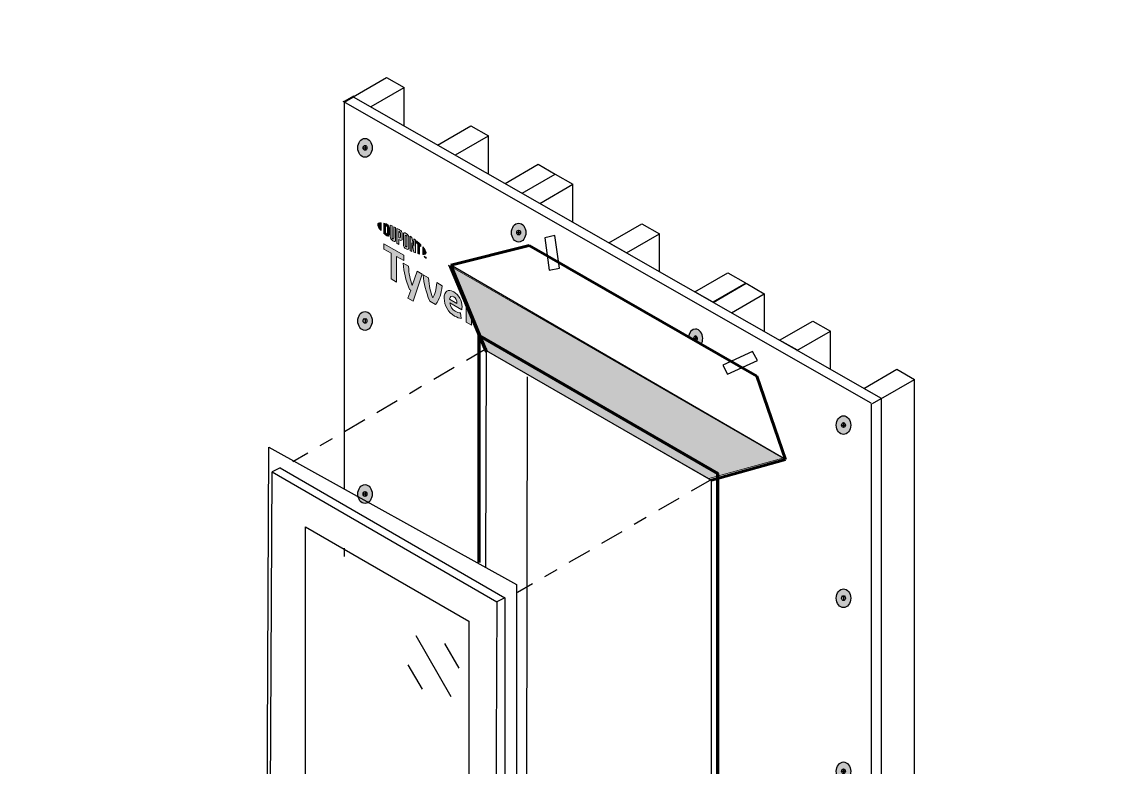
# Model space of a CAD drawing. Header units: inches. Extents: x -26 to 76, y -15 to 22.
# Drawn here: x 51.99 to 59.74, y -3.83 to 1.45 of the extents above; entities that cross this region are included whole.
import ezdxf

# ---------------------------------------------------------------- set-up
doc = ezdxf.new("R2010")
doc.units = ezdxf.units.IN
doc.header["$MEASUREMENT"] = 0
doc.linetypes.add('AI-Linetype-47', pattern=[0.541667, 0.166667, -0.041667, 0.166667, -0.041667, 0.083333, -0.041667])
doc.linetypes.add('AI-Linetype-49', pattern=[0.541667, 0.166667, -0.041667, 0.166667, -0.041667, 0.083333, -0.041667])
for name, color, linetype, lineweight in [('.ATI-DETAIL', 7, 'Continuous', 0), ('.ATI-HATCH', 7, 'Continuous', 0), ('G-ANNO-TTLB', 7, 'Continuous', 0), ('LOGOS', 7, 'Continuous', 0), ('TYVEK', 7, 'Continuous', 0)]:
    doc.layers.add(name, color=color, linetype=linetype, lineweight=lineweight)

# ---------------------------------------------------------------- blocks, each defined once
blk = doc.blocks.new('Block_226')
at = {"layer": 'TYVEK', "true_color": 0x003b71, "transparency": 33554687}
h = blk.add_hatch(color=156, dxfattribs=at)
h.dxf.hatch_style = 2
edge = h.paths.add_edge_path()
edge.add_ellipse((57.8063, -1.4065), major_axis=(0, 0.0664), ratio=0.766948, start_angle=0, end_angle=360)
at = {"layer": 'TYVEK', "color": 252, "lineweight": 25, "true_color": 0x838484}
for p, q in [((57.8063, -1.389), (57.8063, -1.4232)), ((57.7927, -1.4061), (57.8198, -1.4061))]:
    blk.add_line(p, q, dxfattribs=at)
at = {"layer": 'TYVEK', "color": 18, "lineweight": 25, "true_color": 0x000000}
blk.add_ellipse((57.8063, -1.4065), major_axis=(0, 0.0664), ratio=0.766948, dxfattribs=at)
at = {"layer": 'TYVEK', "color": 252, "lineweight": 25, "true_color": 0x838484}
blk.add_ellipse((57.8063, -1.4061), major_axis=(0, 0.0171), ratio=0.788846, dxfattribs=at)
blk = doc.blocks.new('Block_227')
at = {"layer": 'TYVEK', "true_color": 0x003b71, "transparency": 33554687}
h = blk.add_hatch(color=156, dxfattribs=at)
h.dxf.hatch_style = 2
edge = h.paths.add_edge_path()
edge.add_ellipse((57.8063, -7.5282), major_axis=(0, 0.0664), ratio=0.766948, start_angle=0, end_angle=360)
at = {"layer": 'TYVEK', "color": 252, "lineweight": 25, "true_color": 0x838484}
for p, q in [((57.8063, -7.5106), (57.8063, -7.5449)), ((57.7927, -7.5278), (57.8198, -7.5278))]:
    blk.add_line(p, q, dxfattribs=at)
at = {"layer": 'TYVEK', "color": 18, "lineweight": 25, "true_color": 0x000000}
blk.add_ellipse((57.8063, -7.5282), major_axis=(0, 0.0664), ratio=0.766948, dxfattribs=at)
at = {"layer": 'TYVEK', "color": 252, "lineweight": 25, "true_color": 0x838484}
blk.add_ellipse((57.8063, -7.5278), major_axis=(0, 0.0171), ratio=0.788846, dxfattribs=at)
blk = doc.blocks.new('Block_228')
at = {"layer": 'TYVEK', "true_color": 0x003b71, "transparency": 33554687}
h = blk.add_hatch(color=156, dxfattribs=at)
h.dxf.hatch_style = 2
edge = h.paths.add_edge_path()
edge.add_ellipse((57.8063, -3.8552), major_axis=(0, 0.0664), ratio=0.766948, start_angle=0, end_angle=360)
at = {"layer": 'TYVEK', "color": 252, "lineweight": 25, "true_color": 0x838484}
for p, q in [((57.7927, -3.8548), (57.8198, -3.8548)), ((57.8063, -3.8376), (57.8063, -3.8719))]:
    blk.add_line(p, q, dxfattribs=at)
at = {"layer": 'TYVEK', "color": 18, "lineweight": 25, "true_color": 0x000000}
blk.add_ellipse((57.8063, -3.8552), major_axis=(0, 0.0664), ratio=0.766948, dxfattribs=at)
at = {"layer": 'TYVEK', "color": 252, "lineweight": 25, "true_color": 0x838484}
blk.add_ellipse((57.8063, -3.8548), major_axis=(0, 0.0171), ratio=0.788846, dxfattribs=at)
blk = doc.blocks.new('Block_229')
at = {"layer": 'TYVEK', "true_color": 0x003b71, "transparency": 33554687}
h = blk.add_hatch(color=156, dxfattribs=at)
h.dxf.hatch_style = 2
edge = h.paths.add_edge_path()
edge.add_ellipse((57.8063, -2.6308), major_axis=(0, 0.0664), ratio=0.766948, start_angle=0, end_angle=360)
at = {"layer": 'TYVEK', "color": 252, "lineweight": 25, "true_color": 0x838484}
for p, q in [((57.7927, -2.6169), (57.8198, -2.6169)), ((57.8063, -2.6133), (57.8063, -2.6476))]:
    blk.add_line(p, q, dxfattribs=at)
at = {"layer": 'TYVEK', "color": 18, "lineweight": 25, "true_color": 0x000000}
blk.add_ellipse((57.8063, -2.6308), major_axis=(0, 0.0664), ratio=0.766948, dxfattribs=at)
at = {"layer": 'TYVEK', "color": 252, "lineweight": 25, "true_color": 0x838484}
blk.add_ellipse((57.8063, -2.6304), major_axis=(0, 0.0171), ratio=0.788846, dxfattribs=at)
blk = doc.blocks.new('Block_230')
at = {"layer": 'TYVEK', "true_color": 0x003b71, "transparency": 33554687}
h = blk.add_hatch(color=156, dxfattribs=at)
h.dxf.hatch_style = 2
edge = h.paths.add_edge_path()
edge.add_ellipse((57.8063, -5.0795), major_axis=(0, 0.0664), ratio=0.766948, start_angle=0, end_angle=360)
at = {"layer": 'TYVEK', "color": 252, "lineweight": 25, "true_color": 0x838484}
for p, q in [((57.7927, -5.0791), (57.8198, -5.0791)), ((57.8063, -5.062), (57.8063, -5.0962))]:
    blk.add_line(p, q, dxfattribs=at)
at = {"layer": 'TYVEK', "color": 18, "lineweight": 25, "true_color": 0x000000}
blk.add_ellipse((57.8063, -5.0795), major_axis=(0, 0.0664), ratio=0.766948, dxfattribs=at)
at = {"layer": 'TYVEK', "color": 252, "lineweight": 25, "true_color": 0x838484}
blk.add_ellipse((57.8063, -5.0791), major_axis=(0, 0.0171), ratio=0.788846, dxfattribs=at)
blk = doc.blocks.new('Block_231')
at = {"layer": 'TYVEK', "true_color": 0x003b71, "transparency": 33554687}
h = blk.add_hatch(color=156, dxfattribs=at)
h.dxf.hatch_style = 2
edge = h.paths.add_edge_path()
edge.add_ellipse((57.8063, -6.3038), major_axis=(0, 0.0664), ratio=0.766948, start_angle=0, end_angle=360)
at = {"layer": 'TYVEK', "color": 252, "lineweight": 25, "true_color": 0x838484}
for p, q in [((57.7927, -6.3034), (57.8198, -6.3034)), ((57.8063, -6.2863), (57.8063, -6.3206))]:
    blk.add_line(p, q, dxfattribs=at)
at = {"layer": 'TYVEK', "color": 18, "lineweight": 25, "true_color": 0x000000}
blk.add_ellipse((57.8063, -6.3038), major_axis=(0, 0.0664), ratio=0.766948, dxfattribs=at)
at = {"layer": 'TYVEK', "color": 252, "lineweight": 25, "true_color": 0x838484}
blk.add_ellipse((57.8063, -6.3034), major_axis=(0, 0.0171), ratio=0.788846, dxfattribs=at)
blk = doc.blocks.new('Block_225')
at = {"layer": 'TYVEK'}
for name in ['Block_226', 'Block_229', 'Block_228', 'Block_230', 'Block_231', 'Block_227']:
    blk.add_blockref(name, (0, 0), dxfattribs=at)
blk = doc.blocks.new('Block_233')
at = {"layer": 'TYVEK', "true_color": 0x003b71, "transparency": 33554687}
h = blk.add_hatch(color=156, dxfattribs=at)
h.dxf.hatch_style = 2
edge = h.paths.add_edge_path()
edge.add_ellipse((54.4216, 0.5547), major_axis=(0, 0.0664), ratio=0.766948, start_angle=0, end_angle=360)
at = {"layer": 'TYVEK', "color": 252, "lineweight": 25, "true_color": 0x838484}
for p, q in [((54.4081, 0.5551), (54.4351, 0.5551)), ((54.4216, 0.5722), (54.4216, 0.5379))]:
    blk.add_line(p, q, dxfattribs=at)
at = {"layer": 'TYVEK', "color": 18, "lineweight": 25, "true_color": 0x000000}
blk.add_ellipse((54.4216, 0.5547), major_axis=(0, 0.0664), ratio=0.766948, dxfattribs=at)
at = {"layer": 'TYVEK', "color": 252, "lineweight": 25, "true_color": 0x838484}
blk.add_ellipse((54.4216, 0.5551), major_axis=(0, 0.0171), ratio=0.788846, dxfattribs=at)
blk = doc.blocks.new('Block_234')
at = {"layer": 'TYVEK', "true_color": 0x003b71, "transparency": 33554687}
h = blk.add_hatch(color=156, dxfattribs=at)
h.dxf.hatch_style = 2
edge = h.paths.add_edge_path()
edge.add_ellipse((54.4216, -1.894), major_axis=(0, 0.0664), ratio=0.766948, start_angle=0, end_angle=360)
at = {"layer": 'TYVEK', "color": 252, "lineweight": 25, "true_color": 0x838484}
for p, q in [((54.4081, -1.8936), (54.4351, -1.8936)), ((54.4216, -1.8765), (54.4216, -1.9107))]:
    blk.add_line(p, q, dxfattribs=at)
at = {"layer": 'TYVEK', "color": 18, "lineweight": 25, "true_color": 0x000000}
blk.add_ellipse((54.4216, -1.894), major_axis=(0, 0.0664), ratio=0.766948, dxfattribs=at)
at = {"layer": 'TYVEK', "color": 252, "lineweight": 25, "true_color": 0x838484}
blk.add_ellipse((54.4216, -1.8936), major_axis=(0, 0.0171), ratio=0.788846, dxfattribs=at)
blk = doc.blocks.new('Block_235')
at = {"layer": 'TYVEK', "true_color": 0x003b71, "transparency": 33554687}
h = blk.add_hatch(color=156, dxfattribs=at)
h.dxf.hatch_style = 2
edge = h.paths.add_edge_path()
edge.add_ellipse((54.4216, -0.6697), major_axis=(0, 0.0664), ratio=0.766948, start_angle=0, end_angle=360)
at = {"layer": 'TYVEK', "color": 252, "lineweight": 25, "true_color": 0x838484}
for p, q in [((54.4081, -0.6557), (54.4351, -0.6557)), ((54.4216, -0.6521), (54.4216, -0.6864))]:
    blk.add_line(p, q, dxfattribs=at)
at = {"layer": 'TYVEK', "color": 18, "lineweight": 25, "true_color": 0x000000}
blk.add_ellipse((54.4216, -0.6697), major_axis=(0, 0.0664), ratio=0.766948, dxfattribs=at)
at = {"layer": 'TYVEK', "color": 252, "lineweight": 25, "true_color": 0x838484}
blk.add_ellipse((54.4216, -0.6693), major_axis=(0, 0.0171), ratio=0.788846, dxfattribs=at)
blk = doc.blocks.new('Block_232')
at = {"layer": 'TYVEK'}
for name in ['Block_233', 'Block_235', 'Block_234']:
    blk.add_blockref(name, (0, 0), dxfattribs=at)
blk = doc.blocks.new('Block_243')
at = {"layer": 'TYVEK', "true_color": 0x003b71, "transparency": 33554687}
h = blk.add_hatch(color=156, dxfattribs=at)
h.dxf.hatch_style = 2
edge = h.paths.add_edge_path()
edge.add_spline(control_points=[(56.8105, -0.7935), (56.8105, -0.8078), (56.8071, -0.8212), (56.8012, -0.832), (56.8012, -0.832), (56.7626, -0.8099), (56.7626, -0.8099), (56.7626, -0.8099), (56.7596, -0.8081), (56.7596, -0.8081), (56.7596, -0.8081), (56.7479, -0.8014), (56.7479, -0.8014), (56.7479, -0.8014), (56.7098, -0.7796), (56.7098, -0.7796), (56.7147, -0.7496), (56.7351, -0.7271), (56.7596, -0.7271), (56.7878, -0.7271), (56.8105, -0.7569), (56.8105, -0.7935)], knot_values=[0, 0, 0, 0, 1, 1, 1, 2, 2, 2, 3, 3, 3, 4, 4, 4, 5, 5, 5, 6, 6, 6, 7, 7, 7, 7], degree=3, periodic=0)
at = {"layer": 'TYVEK', "color": 252, "lineweight": 25, "true_color": 0x838484}
blk.add_line((56.7461, -0.7932), (56.7731, -0.7932), dxfattribs=at)
blk.add_lwpolyline([(56.7596, -0.776), (56.7596, -0.7931), (56.7596, -0.8081)], dxfattribs=at)
at = {"layer": 'TYVEK', "color": 18, "lineweight": 25, "true_color": 0x000000}
blk.add_open_spline([(56.8105, -0.7935), (56.8105, -0.8078), (56.8071, -0.8212), (56.8012, -0.832), (56.8012, -0.832), (56.7626, -0.8099), (56.7626, -0.8099), (56.7626, -0.8099), (56.7596, -0.8081), (56.7596, -0.8081), (56.7596, -0.8081), (56.7479, -0.8014), (56.7479, -0.8014), (56.7479, -0.8014), (56.7098, -0.7796), (56.7098, -0.7796), (56.7147, -0.7496), (56.7351, -0.7271), (56.7596, -0.7271), (56.7878, -0.7271), (56.8105, -0.7569), (56.8105, -0.7935)], degree=3, knots=[0, 0, 0, 0, 1, 1, 1, 2, 2, 2, 3, 3, 3, 4, 4, 4, 5, 5, 5, 6, 6, 6, 7, 7, 7, 7], dxfattribs=at)
at = {"layer": 'TYVEK', "color": 252, "lineweight": 25, "true_color": 0x838484}
blk.add_open_spline([(56.7732, -0.7931), (56.7732, -0.8013), (56.7686, -0.8081), (56.7626, -0.8099), (56.7626, -0.8099), (56.7596, -0.8081), (56.7596, -0.8081), (56.7596, -0.8081), (56.7479, -0.8014), (56.7479, -0.8014), (56.7467, -0.7989), (56.7461, -0.7962), (56.7461, -0.7931), (56.7461, -0.7837), (56.7522, -0.776), (56.7596, -0.776), (56.7671, -0.776), (56.7732, -0.7837), (56.7732, -0.7931)], degree=3, knots=[0, 0, 0, 0, 1, 1, 1, 2, 2, 2, 3, 3, 3, 4, 4, 4, 5, 5, 5, 6, 6, 6, 6], dxfattribs=at)
blk = doc.blocks.new('Block_244')
at = {"layer": 'TYVEK', "true_color": 0x003b71, "transparency": 33554687}
h = blk.add_hatch(color=156, dxfattribs=at)
h.dxf.hatch_style = 2
edge = h.paths.add_edge_path()
edge.add_ellipse((55.5084, -0.045), major_axis=(0, 0.0664), ratio=0.766948, start_angle=0, end_angle=360)
at = {"layer": 'TYVEK', "color": 252, "lineweight": 25, "true_color": 0x838484}
for p, q in [((55.4949, -0.0446), (55.5219, -0.0446)), ((55.5084, -0.0274), (55.5084, -0.0617))]:
    blk.add_line(p, q, dxfattribs=at)
at = {"layer": 'TYVEK', "color": 18, "lineweight": 25, "true_color": 0x000000}
blk.add_ellipse((55.5084, -0.045), major_axis=(0, 0.0664), ratio=0.766948, dxfattribs=at)
at = {"layer": 'TYVEK', "color": 252, "lineweight": 25, "true_color": 0x838484}
blk.add_ellipse((55.5084, -0.0446), major_axis=(0, 0.0171), ratio=0.788846, dxfattribs=at)
blk = doc.blocks.new('Block_245')
at = {"layer": 'TYVEK', "color": 18, "lineweight": 25, "true_color": 0x000000}
blk.add_lwpolyline([(54.4445, 0.5669)], dxfattribs=at)
blk = doc.blocks.new('Block_242')
at = {"layer": 'TYVEK', "color": 18, "lineweight": 25, "true_color": 0x000000}
blk.add_lwpolyline([(57.751, -2.7437)], dxfattribs=at)
at = {"layer": 'TYVEK'}
for name in ['Block_245', 'Block_244', 'Block_243']:
    blk.add_blockref(name, (0, 0), dxfattribs=at)
blk = doc.blocks.new('Block_600')
at = {"layer": 'LOGOS', "true_color": 0x838484, "transparency": 33554687}
h = blk.add_hatch(color=252, dxfattribs=at)
h.dxf.hatch_style = 2
edge = h.paths.add_edge_path()
edge.add_spline(control_points=[(54.5117, 0.0109), (54.5117, 0.0009), (54.5201, -0.0134), (54.535, -0.03), (54.535, -0.03), (54.535, 0.0247), (54.535, 0.0247), (54.5201, 0.0253), (54.5117, 0.0209), (54.5117, 0.0109)], knot_values=[0, 0, 0, 0, 1, 1, 1, 2, 2, 2, 3, 3, 3, 3], degree=3, periodic=0)
h = blk.add_hatch(color=252, dxfattribs=at)
h.dxf.hatch_style = 2
edge = h.paths.add_edge_path()
edge.add_spline(control_points=[(54.5795, -0.0506), (54.5795, -0.0548), (54.5772, -0.0549), (54.5746, -0.0534), (54.5727, -0.0523), (54.5695, -0.0495), (54.5668, -0.0473), (54.5668, -0.0473), (54.5668, 0.0051), (54.5668, 0.0051), (54.5695, 0.0044), (54.5727, 0.0034), (54.5746, 0.0023), (54.5772, 0.0008), (54.5795, -0.002), (54.5795, -0.0062), (54.5795, -0.0062), (54.5795, -0.0506), (54.5795, -0.0506)], knot_values=[0, 0, 0, 0, 1, 1, 1, 2, 2, 2, 3, 3, 3, 4, 4, 4, 5, 5, 5, 6, 6, 6, 6], degree=3, periodic=0)
edge = h.paths.add_edge_path()
edge.add_spline(control_points=[(54.5764, 0.0149), (54.5722, 0.0173), (54.5663, 0.0194), (54.5554, 0.0217), (54.5554, 0.0217), (54.5554, -0.0508), (54.5554, -0.0508), (54.565, -0.0595), (54.5722, -0.0658), (54.5764, -0.0681), (54.5859, -0.0736), (54.5913, -0.0701), (54.5913, -0.0592), (54.5913, -0.0592), (54.5913, -0.0111), (54.5913, -0.0111), (54.5913, -0.0004), (54.5859, 0.0094), (54.5764, 0.0149)], knot_values=[0, 0, 0, 0, 1, 1, 1, 2, 2, 2, 3, 3, 3, 4, 4, 4, 5, 5, 5, 6, 6, 6, 6], degree=3, periodic=0)
h = blk.add_hatch(color=252, dxfattribs=at)
h.dxf.hatch_style = 2
edge = h.paths.add_edge_path()
edge.add_spline(control_points=[(54.6245, -0.0851), (54.6245, -0.0893), (54.6233, -0.0912), (54.6187, -0.088), (54.6142, -0.0848), (54.613, -0.0819), (54.613, -0.0769), (54.613, -0.0769), (54.613, 0.0021), (54.613, 0.0021), (54.61, 0.0034), (54.6034, 0.0062), (54.6005, 0.0074), (54.6005, 0.0074), (54.6005, -0.0725), (54.6005, -0.0725), (54.6005, -0.0853), (54.6059, -0.0933), (54.6187, -0.1024), (54.6304, -0.1107), (54.6375, -0.108), (54.6375, -0.0939), (54.6375, -0.0939), (54.6375, -0.0095), (54.6375, -0.0095), (54.6351, -0.0082), (54.6271, -0.0044), (54.6245, -0.0032), (54.6245, -0.0032), (54.6245, -0.0851), (54.6245, -0.0851)], knot_values=[0, 0, 0, 0, 1, 1, 1, 2, 2, 2, 3, 3, 3, 4, 4, 4, 5, 5, 5, 6, 6, 6, 7, 7, 7, 8, 8, 8, 9, 9, 9, 10, 10, 10, 10], degree=3, periodic=0)
h = blk.add_hatch(color=252, dxfattribs=at)
h.dxf.hatch_style = 2
edge = h.paths.add_edge_path()
edge.add_spline(control_points=[(54.672, -0.0779), (54.672, -0.0824), (54.6706, -0.084), (54.6653, -0.0809), (54.6653, -0.0809), (54.6607, -0.0783), (54.6607, -0.0783), (54.6607, -0.0783), (54.6607, -0.0363), (54.6607, -0.0363), (54.6628, -0.0373), (54.6639, -0.038), (54.665, -0.0387), (54.6709, -0.042), (54.672, -0.0451), (54.672, -0.0498), (54.672, -0.0498), (54.672, -0.0779), (54.672, -0.0779)], knot_values=[0, 0, 0, 0, 1, 1, 1, 2, 2, 2, 3, 3, 3, 4, 4, 4, 5, 5, 5, 6, 6, 6, 6], degree=3, periodic=0)
edge = h.paths.add_edge_path()
edge.add_spline(control_points=[(54.6659, -0.0242), (54.6636, -0.023), (54.6553, -0.0186), (54.6477, -0.0147), (54.6477, -0.0147), (54.6477, -0.1209), (54.6477, -0.1209), (54.6503, -0.1226), (54.6571, -0.1269), (54.6607, -0.1291), (54.6607, -0.1291), (54.6607, -0.093), (54.6607, -0.093), (54.6607, -0.093), (54.6659, -0.0959), (54.6659, -0.0959), (54.6795, -0.1038), (54.6852, -0.1001), (54.6852, -0.0866), (54.6852, -0.0866), (54.6852, -0.0552), (54.6852, -0.0552), (54.6852, -0.042), (54.6788, -0.0317), (54.6659, -0.0242)], knot_values=[0, 0, 0, 0, 1, 1, 1, 2, 2, 2, 3, 3, 3, 4, 4, 4, 5, 5, 5, 6, 6, 6, 7, 7, 7, 8, 8, 8, 8], degree=3, periodic=0)
h = blk.add_hatch(color=252, dxfattribs=at)
h.dxf.hatch_style = 2
edge = h.paths.add_edge_path()
edge.add_spline(control_points=[(54.7185, -0.1419), (54.7185, -0.1461), (54.7174, -0.1474), (54.7127, -0.1449), (54.7079, -0.1424), (54.7067, -0.1394), (54.7067, -0.1349), (54.7067, -0.1349), (54.7067, -0.0687), (54.7067, -0.0687), (54.7067, -0.0644), (54.7079, -0.0627), (54.7127, -0.0656), (54.7174, -0.0684), (54.7185, -0.0713), (54.7185, -0.0755), (54.7185, -0.0755), (54.7185, -0.1419), (54.7185, -0.1419)], knot_values=[0, 0, 0, 0, 1, 1, 1, 2, 2, 2, 3, 3, 3, 4, 4, 4, 5, 5, 5, 6, 6, 6, 6], degree=3, periodic=0)
edge = h.paths.add_edge_path()
edge.add_spline(control_points=[(54.7127, -0.0508), (54.7006, -0.0431), (54.6935, -0.0451), (54.6935, -0.0591), (54.6935, -0.0591), (54.6935, -0.1286), (54.6935, -0.1286), (54.6935, -0.1434), (54.7, -0.1531), (54.7127, -0.1599), (54.7252, -0.1665), (54.7317, -0.1648), (54.7317, -0.1491), (54.7317, -0.1491), (54.7317, -0.0827), (54.7317, -0.0827), (54.7317, -0.0677), (54.7259, -0.059), (54.7127, -0.0508)], knot_values=[0, 0, 0, 0, 1, 1, 1, 2, 2, 2, 3, 3, 3, 4, 4, 4, 5, 5, 5, 6, 6, 6, 6], degree=3, periodic=0)
h = blk.add_hatch(color=252, dxfattribs=at)
h.dxf.hatch_style = 2
edge = h.paths.add_edge_path()
edge.add_spline(control_points=[(54.7679, -0.1418), (54.7679, -0.1418), (54.7534, -0.0794), (54.7534, -0.0794), (54.7495, -0.0765), (54.7447, -0.0732), (54.7411, -0.0707), (54.7411, -0.0707), (54.7411, -0.1727), (54.7411, -0.1727), (54.7436, -0.1739), (54.7502, -0.1768), (54.7536, -0.1783), (54.7536, -0.1783), (54.7526, -0.1176), (54.7526, -0.1176), (54.7526, -0.1176), (54.7679, -0.1842), (54.7679, -0.1842), (54.7711, -0.1855), (54.7759, -0.1873), (54.779, -0.1884), (54.779, -0.1884), (54.779, -0.0987), (54.779, -0.0987), (54.7757, -0.0961), (54.7698, -0.0916), (54.767, -0.0894), (54.767, -0.0894), (54.7679, -0.1418), (54.7679, -0.1418)], knot_values=[0, 0, 0, 0, 1, 1, 1, 2, 2, 2, 3, 3, 3, 4, 4, 4, 5, 5, 5, 6, 6, 6, 7, 7, 7, 8, 8, 8, 9, 9, 9, 10, 10, 10, 10], degree=3, periodic=0)
h = blk.add_hatch(color=252, dxfattribs=at)
h.dxf.hatch_style = 2
edge = h.paths.add_edge_path()
edge.add_spline(control_points=[(54.7854, -0.1181), (54.7886, -0.1207), (54.7918, -0.1232), (54.7949, -0.1258), (54.7949, -0.1258), (54.7949, -0.1936), (54.7949, -0.1936), (54.7978, -0.1945), (54.8031, -0.196), (54.8066, -0.1968), (54.8066, -0.1968), (54.8066, -0.1357), (54.8066, -0.1357), (54.81, -0.1387), (54.8132, -0.1415), (54.8161, -0.1442), (54.8161, -0.1442), (54.8161, -0.1311), (54.8161, -0.1311), (54.8069, -0.1221), (54.797, -0.1134), (54.7854, -0.104), (54.7854, -0.104), (54.7854, -0.1181), (54.7854, -0.1181)], knot_values=[0, 0, 0, 0, 1, 1, 1, 2, 2, 2, 3, 3, 3, 4, 4, 4, 5, 5, 5, 6, 6, 6, 7, 7, 7, 8, 8, 8, 8], degree=3, periodic=0)
h = blk.add_hatch(color=252, dxfattribs=at)
h.dxf.hatch_style = 2
edge = h.paths.add_edge_path()
edge.add_spline(control_points=[(54.8534, -0.1864), (54.8534, -0.1964), (54.8449, -0.2009), (54.8301, -0.2004), (54.8301, -0.2004), (54.8301, -0.1456), (54.8301, -0.1456), (54.8449, -0.1622), (54.8534, -0.1764), (54.8534, -0.1864)], knot_values=[0, 0, 0, 0, 1, 1, 1, 2, 2, 2, 3, 3, 3, 3], degree=3, periodic=0)
h = blk.add_hatch(color=252, dxfattribs=at)
h.dxf.hatch_style = 2
edge = h.paths.add_edge_path()
edge.add_spline(control_points=[(54.8395, -0.2113), (54.8395, -0.2113), (54.8395, -0.2127), (54.8395, -0.2127), (54.8395, -0.2127), (54.8415, -0.2138), (54.8415, -0.2138), (54.8415, -0.2138), (54.8415, -0.2204), (54.8415, -0.2204), (54.8415, -0.2204), (54.8429, -0.2212), (54.8429, -0.2212), (54.8429, -0.2212), (54.8429, -0.2147), (54.8429, -0.2147), (54.8429, -0.2147), (54.845, -0.2159), (54.845, -0.2159), (54.845, -0.2159), (54.845, -0.2145), (54.845, -0.2145), (54.845, -0.2145), (54.8395, -0.2113), (54.8395, -0.2113)], knot_values=[0, 0, 0, 0, 1, 1, 1, 2, 2, 2, 3, 3, 3, 4, 4, 4, 5, 5, 5, 6, 6, 6, 7, 7, 7, 8, 8, 8, 8], degree=3, periodic=0)
edge = h.paths.add_edge_path()
edge.add_spline(control_points=[(54.8521, -0.2186), (54.8521, -0.2186), (54.85, -0.2211), (54.85, -0.2211), (54.85, -0.2211), (54.8479, -0.2162), (54.8479, -0.2162), (54.8479, -0.2162), (54.8465, -0.2154), (54.8465, -0.2154), (54.8465, -0.2154), (54.8465, -0.2233), (54.8465, -0.2233), (54.8465, -0.2233), (54.8478, -0.224), (54.8478, -0.224), (54.8478, -0.224), (54.8478, -0.2184), (54.8478, -0.2184), (54.8478, -0.2184), (54.8499, -0.2234), (54.8499, -0.2234), (54.8499, -0.2234), (54.85, -0.2234), (54.85, -0.2234), (54.85, -0.2234), (54.8521, -0.2209), (54.8521, -0.2209), (54.8521, -0.2209), (54.8521, -0.2265), (54.8521, -0.2265), (54.8521, -0.2265), (54.8534, -0.2273), (54.8534, -0.2273), (54.8534, -0.2273), (54.8534, -0.2194), (54.8534, -0.2194), (54.8534, -0.2194), (54.8521, -0.2186), (54.8521, -0.2186)], knot_values=[0, 0, 0, 0, 1, 1, 1, 2, 2, 2, 3, 3, 3, 4, 4, 4, 5, 5, 5, 6, 6, 6, 7, 7, 7, 8, 8, 8, 9, 9, 9, 10, 10, 10, 11, 11, 11, 12, 12, 12, 13, 13, 13, 13], degree=3, periodic=0)
at = {"layer": 'LOGOS'}
for points, knots in [([(54.5117, 0.0109), (54.5117, 0.0009), (54.5201, -0.0134), (54.535, -0.03), (54.535, -0.03), (54.535, 0.0247), (54.535, 0.0247), (54.5201, 0.0253), (54.5117, 0.0209), (54.5117, 0.0109)], [0, 0, 0, 0, 1, 1, 1, 2, 2, 2, 3, 3, 3, 3]), ([(54.5764, 0.0149), (54.5722, 0.0173), (54.5663, 0.0194), (54.5554, 0.0217), (54.5554, 0.0217), (54.5554, -0.0508), (54.5554, -0.0508), (54.565, -0.0595), (54.5722, -0.0658), (54.5764, -0.0681), (54.5859, -0.0736), (54.5913, -0.0701), (54.5913, -0.0592), (54.5913, -0.0592), (54.5913, -0.0111), (54.5913, -0.0111), (54.5913, -0.0004), (54.5859, 0.0094), (54.5764, 0.0149)], [0, 0, 0, 0, 1, 1, 1, 2, 2, 2, 3, 3, 3, 4, 4, 4, 5, 5, 5, 6, 6, 6, 6]), ([(54.5795, -0.0506), (54.5795, -0.0548), (54.5772, -0.0549), (54.5746, -0.0534), (54.5727, -0.0523), (54.5695, -0.0495), (54.5668, -0.0473), (54.5668, -0.0473), (54.5668, 0.0051), (54.5668, 0.0051), (54.5695, 0.0044), (54.5727, 0.0034), (54.5746, 0.0023), (54.5772, 0.0008), (54.5795, -0.002), (54.5795, -0.0062), (54.5795, -0.0062), (54.5795, -0.0506), (54.5795, -0.0506)], [0, 0, 0, 0, 1, 1, 1, 2, 2, 2, 3, 3, 3, 4, 4, 4, 5, 5, 5, 6, 6, 6, 6]), ([(54.6245, -0.0851), (54.6245, -0.0893), (54.6233, -0.0912), (54.6187, -0.088), (54.6142, -0.0848), (54.613, -0.0819), (54.613, -0.0769), (54.613, -0.0769), (54.613, 0.0021), (54.613, 0.0021), (54.61, 0.0034), (54.6034, 0.0062), (54.6005, 0.0074), (54.6005, 0.0074), (54.6005, -0.0725), (54.6005, -0.0725), (54.6005, -0.0853), (54.6059, -0.0933), (54.6187, -0.1024), (54.6304, -0.1107), (54.6375, -0.108), (54.6375, -0.0939), (54.6375, -0.0939), (54.6375, -0.0095), (54.6375, -0.0095), (54.6351, -0.0082), (54.6271, -0.0044), (54.6245, -0.0032), (54.6245, -0.0032), (54.6245, -0.0851), (54.6245, -0.0851)], [0, 0, 0, 0, 1, 1, 1, 2, 2, 2, 3, 3, 3, 4, 4, 4, 5, 5, 5, 6, 6, 6, 7, 7, 7, 8, 8, 8, 9, 9, 9, 10, 10, 10, 10]), ([(54.6659, -0.0242), (54.6636, -0.023), (54.6553, -0.0186), (54.6477, -0.0147), (54.6477, -0.0147), (54.6477, -0.1209), (54.6477, -0.1209), (54.6503, -0.1226), (54.6571, -0.1269), (54.6607, -0.1291), (54.6607, -0.1291), (54.6607, -0.093), (54.6607, -0.093), (54.6607, -0.093), (54.6659, -0.0959), (54.6659, -0.0959), (54.6795, -0.1038), (54.6852, -0.1001), (54.6852, -0.0866), (54.6852, -0.0866), (54.6852, -0.0552), (54.6852, -0.0552), (54.6852, -0.042), (54.6788, -0.0317), (54.6659, -0.0242)], [0, 0, 0, 0, 1, 1, 1, 2, 2, 2, 3, 3, 3, 4, 4, 4, 5, 5, 5, 6, 6, 6, 7, 7, 7, 8, 8, 8, 8]), ([(54.672, -0.0779), (54.672, -0.0824), (54.6706, -0.084), (54.6653, -0.0809), (54.6653, -0.0809), (54.6607, -0.0783), (54.6607, -0.0783), (54.6607, -0.0783), (54.6607, -0.0363), (54.6607, -0.0363), (54.6628, -0.0373), (54.6639, -0.038), (54.665, -0.0387), (54.6709, -0.042), (54.672, -0.0451), (54.672, -0.0498), (54.672, -0.0498), (54.672, -0.0779), (54.672, -0.0779)], [0, 0, 0, 0, 1, 1, 1, 2, 2, 2, 3, 3, 3, 4, 4, 4, 5, 5, 5, 6, 6, 6, 6]), ([(54.7127, -0.0508), (54.7006, -0.0431), (54.6935, -0.0451), (54.6935, -0.0591), (54.6935, -0.0591), (54.6935, -0.1286), (54.6935, -0.1286), (54.6935, -0.1434), (54.7, -0.1531), (54.7127, -0.1599), (54.7252, -0.1665), (54.7317, -0.1648), (54.7317, -0.1491), (54.7317, -0.1491), (54.7317, -0.0827), (54.7317, -0.0827), (54.7317, -0.0677), (54.7259, -0.059), (54.7127, -0.0508)], [0, 0, 0, 0, 1, 1, 1, 2, 2, 2, 3, 3, 3, 4, 4, 4, 5, 5, 5, 6, 6, 6, 6]), ([(54.7185, -0.1419), (54.7185, -0.1461), (54.7174, -0.1474), (54.7127, -0.1449), (54.7079, -0.1424), (54.7067, -0.1394), (54.7067, -0.1349), (54.7067, -0.1349), (54.7067, -0.0687), (54.7067, -0.0687), (54.7067, -0.0644), (54.7079, -0.0627), (54.7127, -0.0656), (54.7174, -0.0684), (54.7185, -0.0713), (54.7185, -0.0755), (54.7185, -0.0755), (54.7185, -0.1419), (54.7185, -0.1419)], [0, 0, 0, 0, 1, 1, 1, 2, 2, 2, 3, 3, 3, 4, 4, 4, 5, 5, 5, 6, 6, 6, 6]), ([(54.7679, -0.1418), (54.7679, -0.1418), (54.7534, -0.0794), (54.7534, -0.0794), (54.7495, -0.0765), (54.7447, -0.0732), (54.7411, -0.0707), (54.7411, -0.0707), (54.7411, -0.1727), (54.7411, -0.1727), (54.7436, -0.1739), (54.7502, -0.1768), (54.7536, -0.1783), (54.7536, -0.1783), (54.7526, -0.1176), (54.7526, -0.1176), (54.7526, -0.1176), (54.7679, -0.1842), (54.7679, -0.1842), (54.7711, -0.1855), (54.7759, -0.1873), (54.779, -0.1884), (54.779, -0.1884), (54.779, -0.0987), (54.779, -0.0987), (54.7757, -0.0961), (54.7698, -0.0916), (54.767, -0.0894), (54.767, -0.0894), (54.7679, -0.1418), (54.7679, -0.1418)], [0, 0, 0, 0, 1, 1, 1, 2, 2, 2, 3, 3, 3, 4, 4, 4, 5, 5, 5, 6, 6, 6, 7, 7, 7, 8, 8, 8, 9, 9, 9, 10, 10, 10, 10]), ([(54.7854, -0.1181), (54.7886, -0.1207), (54.7918, -0.1232), (54.7949, -0.1258), (54.7949, -0.1258), (54.7949, -0.1936), (54.7949, -0.1936), (54.7978, -0.1945), (54.8031, -0.196), (54.8066, -0.1968), (54.8066, -0.1968), (54.8066, -0.1357), (54.8066, -0.1357), (54.81, -0.1387), (54.8132, -0.1415), (54.8161, -0.1442), (54.8161, -0.1442), (54.8161, -0.1311), (54.8161, -0.1311), (54.8069, -0.1221), (54.797, -0.1134), (54.7854, -0.104), (54.7854, -0.104), (54.7854, -0.1181), (54.7854, -0.1181)], [0, 0, 0, 0, 1, 1, 1, 2, 2, 2, 3, 3, 3, 4, 4, 4, 5, 5, 5, 6, 6, 6, 7, 7, 7, 8, 8, 8, 8]), ([(54.8534, -0.1864), (54.8534, -0.1964), (54.8449, -0.2009), (54.8301, -0.2004), (54.8301, -0.2004), (54.8301, -0.1456), (54.8301, -0.1456), (54.8449, -0.1622), (54.8534, -0.1764), (54.8534, -0.1864)], [0, 0, 0, 0, 1, 1, 1, 2, 2, 2, 3, 3, 3, 3]), ([(54.8395, -0.2113), (54.8395, -0.2113), (54.8395, -0.2127), (54.8395, -0.2127), (54.8395, -0.2127), (54.8415, -0.2138), (54.8415, -0.2138), (54.8415, -0.2138), (54.8415, -0.2204), (54.8415, -0.2204), (54.8415, -0.2204), (54.8429, -0.2212), (54.8429, -0.2212), (54.8429, -0.2212), (54.8429, -0.2147), (54.8429, -0.2147), (54.8429, -0.2147), (54.845, -0.2159), (54.845, -0.2159), (54.845, -0.2159), (54.845, -0.2145), (54.845, -0.2145), (54.845, -0.2145), (54.8395, -0.2113), (54.8395, -0.2113)], [0, 0, 0, 0, 1, 1, 1, 2, 2, 2, 3, 3, 3, 4, 4, 4, 5, 5, 5, 6, 6, 6, 7, 7, 7, 8, 8, 8, 8]), ([(54.8521, -0.2186), (54.8521, -0.2186), (54.85, -0.2211), (54.85, -0.2211), (54.85, -0.2211), (54.8479, -0.2162), (54.8479, -0.2162), (54.8479, -0.2162), (54.8465, -0.2154), (54.8465, -0.2154), (54.8465, -0.2154), (54.8465, -0.2233), (54.8465, -0.2233), (54.8465, -0.2233), (54.8478, -0.224), (54.8478, -0.224), (54.8478, -0.224), (54.8478, -0.2184), (54.8478, -0.2184), (54.8478, -0.2184), (54.8499, -0.2234), (54.8499, -0.2234), (54.8499, -0.2234), (54.85, -0.2234), (54.85, -0.2234), (54.85, -0.2234), (54.8521, -0.2209), (54.8521, -0.2209), (54.8521, -0.2209), (54.8521, -0.2265), (54.8521, -0.2265), (54.8521, -0.2265), (54.8534, -0.2273), (54.8534, -0.2273), (54.8534, -0.2273), (54.8534, -0.2194), (54.8534, -0.2194), (54.8534, -0.2194), (54.8521, -0.2186), (54.8521, -0.2186)], [0, 0, 0, 0, 1, 1, 1, 2, 2, 2, 3, 3, 3, 4, 4, 4, 5, 5, 5, 6, 6, 6, 7, 7, 7, 8, 8, 8, 9, 9, 9, 10, 10, 10, 11, 11, 11, 12, 12, 12, 13, 13, 13, 13])]:
    blk.add_open_spline(points, degree=3, knots=knots, dxfattribs=at)
blk = doc.blocks.new('Block_604')
at = {"layer": 'LOGOS', "true_color": 0x838484, "transparency": 33554687}
h = blk.add_hatch(color=252, dxfattribs=at)
h.dxf.hatch_style = 2
h.paths.add_polyline_path([(54.6958, -0.2048), (54.5555, -0.1238), (54.5555, -0.1619), (54.6061, -0.1912), (54.6061, -0.3717), (54.6451, -0.3942), (54.6451, -0.2137), (54.6958, -0.2429)])
h = blk.add_hatch(color=252, dxfattribs=at)
h.dxf.hatch_style = 2
edge = h.paths.add_edge_path()
edge.add_spline(control_points=[(54.929, -0.3985), (54.9265, -0.4505), (54.9162, -0.4807), (54.9001, -0.5067), (54.8846, -0.4625), (54.8745, -0.4204), (54.8715, -0.3653), (54.8715, -0.3653), (54.8336, -0.3434), (54.8336, -0.3434), (54.8377, -0.4086), (54.85, -0.4559), (54.8794, -0.5294), (54.8794, -0.5294), (54.9211, -0.5535), (54.9211, -0.5535), (54.9494, -0.5133), (54.9611, -0.4798), (54.9666, -0.4202), (54.9666, -0.4202), (54.929, -0.3985), (54.929, -0.3985)], knot_values=[0, 0, 0, 0, 1, 1, 1, 2, 2, 2, 3, 3, 3, 4, 4, 4, 5, 5, 5, 6, 6, 6, 7, 7, 7, 7], degree=3, periodic=0)
h = blk.add_hatch(color=252, dxfattribs=at)
h.dxf.hatch_style = 2
edge = h.paths.add_edge_path()
edge.add_spline(control_points=[(55.072, -0.5456), (55.072, -0.5456), (55.0202, -0.5158), (55.0202, -0.5158), (55.0227, -0.4961), (55.0331, -0.4891), (55.0488, -0.4983), (55.0638, -0.5069), (55.072, -0.5245), (55.072, -0.5419), (55.072, -0.5419), (55.072, -0.5456), (55.072, -0.5456)], knot_values=[0, 0, 0, 0, 1, 1, 1, 2, 2, 2, 3, 3, 3, 4, 4, 4, 4], degree=3, periodic=0)
edge = h.paths.add_edge_path()
edge.add_spline(control_points=[(55.1079, -0.569), (55.1079, -0.5272), (55.0845, -0.4845), (55.0488, -0.464), (55.0088, -0.4408), (54.9813, -0.4587), (54.9813, -0.5083), (54.9813, -0.5601), (55.0113, -0.6092), (55.055, -0.6347), (55.0731, -0.6449), (55.0907, -0.6509), (55.1028, -0.6515), (55.1028, -0.6515), (55.0968, -0.6134), (55.0968, -0.6134), (55.085, -0.6123), (55.0722, -0.6083), (55.0589, -0.6006), (55.0371, -0.588), (55.0243, -0.5694), (55.0207, -0.5423), (55.0207, -0.5423), (55.1068, -0.592), (55.1068, -0.592), (55.1074, -0.5862), (55.1079, -0.5783), (55.1079, -0.569)], knot_values=[0, 0, 0, 0, 1, 1, 1, 2, 2, 2, 3, 3, 3, 4, 4, 4, 5, 5, 5, 6, 6, 6, 7, 7, 7, 8, 8, 8, 9, 9, 9, 9], degree=3, periodic=0)
h = blk.add_hatch(color=252, dxfattribs=at)
h.dxf.hatch_style = 2
edge = h.paths.add_edge_path()
edge.add_spline(control_points=[(55.1365, -0.5336), (55.1365, -0.5336), (55.1365, -0.6779), (55.1365, -0.6779), (55.1365, -0.6779), (55.1742, -0.6997), (55.1742, -0.6997), (55.1742, -0.6997), (55.1742, -0.6527), (55.1742, -0.6527), (55.1779, -0.6523), (55.1815, -0.6516), (55.185, -0.6509), (55.185, -0.6509), (55.1365, -0.5336), (55.1365, -0.5336)], knot_values=[0, 0, 0, 0, 1, 1, 1, 2, 2, 2, 3, 3, 3, 4, 4, 4, 5, 5, 5, 5], degree=3, periodic=0)
at = {"layer": 'LOGOS'}
blk.add_lwpolyline([(54.6958, -0.2048), (54.5555, -0.1238), (54.5555, -0.1619), (54.6061, -0.1912), (54.6061, -0.3717), (54.6451, -0.3942), (54.6451, -0.2137), (54.6958, -0.2429)], close=True, dxfattribs=at)
for points, knots in [([(54.929, -0.3985), (54.9265, -0.4505), (54.9162, -0.4807), (54.9001, -0.5067), (54.8846, -0.4625), (54.8745, -0.4204), (54.8715, -0.3653), (54.8715, -0.3653), (54.8336, -0.3434), (54.8336, -0.3434), (54.8377, -0.4086), (54.85, -0.4559), (54.8794, -0.5294), (54.8794, -0.5294), (54.9211, -0.5535), (54.9211, -0.5535), (54.9494, -0.5133), (54.9611, -0.4798), (54.9666, -0.4202), (54.9666, -0.4202), (54.929, -0.3985), (54.929, -0.3985)], [0, 0, 0, 0, 1, 1, 1, 2, 2, 2, 3, 3, 3, 4, 4, 4, 5, 5, 5, 6, 6, 6, 7, 7, 7, 7]), ([(55.1079, -0.569), (55.1079, -0.5272), (55.0845, -0.4845), (55.0488, -0.464), (55.0088, -0.4408), (54.9813, -0.4587), (54.9813, -0.5083), (54.9813, -0.5601), (55.0113, -0.6092), (55.055, -0.6347), (55.0731, -0.6449), (55.0907, -0.6509), (55.1028, -0.6515), (55.1028, -0.6515), (55.0968, -0.6134), (55.0968, -0.6134), (55.085, -0.6123), (55.0722, -0.6083), (55.0589, -0.6006), (55.0371, -0.588), (55.0243, -0.5694), (55.0207, -0.5423), (55.0207, -0.5423), (55.1068, -0.592), (55.1068, -0.592), (55.1074, -0.5862), (55.1079, -0.5783), (55.1079, -0.569)], [0, 0, 0, 0, 1, 1, 1, 2, 2, 2, 3, 3, 3, 4, 4, 4, 5, 5, 5, 6, 6, 6, 7, 7, 7, 8, 8, 8, 9, 9, 9, 9]), ([(55.072, -0.5456), (55.072, -0.5456), (55.0202, -0.5158), (55.0202, -0.5158), (55.0227, -0.4961), (55.0331, -0.4891), (55.0488, -0.4983), (55.0638, -0.5069), (55.072, -0.5245), (55.072, -0.5419), (55.072, -0.5419), (55.072, -0.5456), (55.072, -0.5456)], [0, 0, 0, 0, 1, 1, 1, 2, 2, 2, 3, 3, 3, 4, 4, 4, 4]), ([(55.1365, -0.5336), (55.1365, -0.5336), (55.1365, -0.6779), (55.1365, -0.6779), (55.1365, -0.6779), (55.1742, -0.6997), (55.1742, -0.6997), (55.1742, -0.6997), (55.1742, -0.6527), (55.1742, -0.6527), (55.1779, -0.6523), (55.1815, -0.6516), (55.185, -0.6509), (55.185, -0.6509), (55.1365, -0.5336), (55.1365, -0.5336)], [0, 0, 0, 0, 1, 1, 1, 2, 2, 2, 3, 3, 3, 4, 4, 4, 5, 5, 5, 5])]:
    blk.add_open_spline(points, degree=3, knots=knots, dxfattribs=at)
blk = doc.blocks.new('Block_603')
at = {"layer": 'LOGOS', "true_color": 0x838484, "transparency": 33554687}
h = blk.add_hatch(color=252, dxfattribs=at)
h.dxf.hatch_style = 2
edge = h.paths.add_edge_path()
edge.add_spline(control_points=[(54.7893, -0.3179), (54.7893, -0.3179), (54.7556, -0.4185), (54.7556, -0.4185), (54.7413, -0.3764), (54.7319, -0.3357), (54.7291, -0.2831), (54.7291, -0.2831), (54.6912, -0.2612), (54.6912, -0.2612), (54.6953, -0.3263), (54.7075, -0.3737), (54.737, -0.4472), (54.737, -0.4472), (54.7445, -0.4516), (54.7445, -0.4516), (54.7445, -0.4516), (54.7252, -0.5091), (54.7252, -0.5091), (54.7252, -0.5091), (54.7628, -0.5308), (54.7628, -0.5308), (54.7628, -0.5308), (54.8269, -0.3396), (54.8269, -0.3396), (54.8269, -0.3396), (54.7893, -0.3179), (54.7893, -0.3179)], knot_values=[0, 0, 0, 0, 1, 1, 1, 2, 2, 2, 3, 3, 3, 4, 4, 4, 5, 5, 5, 6, 6, 6, 7, 7, 7, 8, 8, 8, 9, 9, 9, 9], degree=3, periodic=0)
at = {"layer": 'LOGOS'}
blk.add_open_spline([(54.7893, -0.3179), (54.7893, -0.3179), (54.7556, -0.4185), (54.7556, -0.4185), (54.7413, -0.3764), (54.7319, -0.3357), (54.7291, -0.2831), (54.7291, -0.2831), (54.6912, -0.2612), (54.6912, -0.2612), (54.6953, -0.3263), (54.7075, -0.3737), (54.737, -0.4472), (54.737, -0.4472), (54.7445, -0.4516), (54.7445, -0.4516), (54.7445, -0.4516), (54.7252, -0.5091), (54.7252, -0.5091), (54.7252, -0.5091), (54.7628, -0.5308), (54.7628, -0.5308), (54.7628, -0.5308), (54.8269, -0.3396), (54.8269, -0.3396), (54.8269, -0.3396), (54.7893, -0.3179), (54.7893, -0.3179)], degree=3, knots=[0, 0, 0, 0, 1, 1, 1, 2, 2, 2, 3, 3, 3, 4, 4, 4, 5, 5, 5, 6, 6, 6, 7, 7, 7, 8, 8, 8, 9, 9, 9, 9], dxfattribs=at)
blk.add_blockref('Block_604', (0, 0), dxfattribs=at)
blk = doc.blocks.new('Block_602')
at = {"layer": 'LOGOS'}
blk.add_blockref('Block_603', (0, 0), dxfattribs=at)
blk = doc.blocks.new('Block_601')
at = {"layer": 'LOGOS'}
blk.add_blockref('Block_602', (0, 0), dxfattribs=at)
blk = doc.blocks.new('Block_599')
at = {"layer": 'LOGOS'}
for name in ['Block_600', 'Block_601']:
    blk.add_blockref(name, (0, 0), dxfattribs=at)
blk = doc.blocks.new('Block_665')
at = {"layer": '.ATI-DETAIL', "color": 93, "lineweight": 25, "true_color": 0x6bbe46}
for p, q in [((53.8212, -1.7082), (53.7651, -1.7372)), ((55.4105, -2.6276), (55.3543, -2.6565)), ((55.4128, -7.1517), (55.3319, -7.1963))]:
    blk.add_line(p, q, dxfattribs=at)
for points in [[(53.738, -6.2491), (53.7191, -6.2382), (53.7404, -1.5618), (55.4936, -2.533), (55.496, -7.2601), (55.359, -7.1813)], [(53.8212, -1.7082), (55.4105, -2.6276), (55.4128, -7.1517)]]:
    blk.add_lwpolyline(points, dxfattribs=at)
blk.add_lwpolyline([(53.7404, -6.2774), (53.7651, -1.7372), (55.3543, -2.6565), (55.3319, -7.1963)], close=True, dxfattribs=at)
blk = doc.blocks.new('Block_664')
at = {"layer": '.ATI-DETAIL', "color": 93, "lineweight": 25, "true_color": 0x6bbe46}
blk.add_lwpolyline([(54.0002, -6.1395), (54.0002, -2.1268), (55.1557, -2.7939), (55.1557, -6.8067)], close=True, dxfattribs=at)
for points in [[(55.3056, -4.8841), (55.3063, -4.8512), (55.2802, -4.824), (55.2474, -4.8233), (55.2291, -4.8229), (55.2117, -4.8309), (55.2001, -4.845)], [(55.2001, -4.845), (55.2001, -4.8781), (55.227, -4.905), (55.2601, -4.905), (55.2776, -4.905), (55.2942, -4.8973), (55.3056, -4.8841)]]:
    blk.add_open_spline(points, degree=3, knots=[0, 0, 0, 0, 1, 1, 1, 2, 2, 2, 2], dxfattribs=at)
at = {"layer": '.ATI-DETAIL'}
blk.add_blockref('Block_665', (0, 0), dxfattribs=at)
blk = doc.blocks.new('Block_663')
at = {"layer": '.ATI-DETAIL', "color": 251, "lineweight": 25, "true_color": 0x5c5c5c}
for p, q in [((55.032, -3.3292), (54.7822, -2.8966)), ((55.0868, -3.1245), (54.9869, -2.9515)), ((54.8273, -3.2744), (54.7274, -3.1013)), ((54.6726, -4.6348), (54.4229, -4.2022)), ((54.7275, -4.4301), (54.6276, -4.2571)), ((54.4679, -4.5799), (54.368, -4.4069)), ((54.3738, -5.7856), (54.124, -5.353)), ((54.4286, -5.5809), (54.3287, -5.4079)), ((54.1691, -5.7307), (54.0692, -5.5577))]:
    blk.add_line(p, q, dxfattribs=at)
at = {"layer": '.ATI-DETAIL'}
blk.add_blockref('Block_664', (0, 0), dxfattribs=at)

msp = doc.modelspace()

# ---------------------------------------------------------------- hatches: boundary and pattern name
at = {"layer": '.ATI-HATCH', "true_color": 0x838484, "transparency": 33554457}
h = msp.add_hatch(color=252, dxfattribs=at)
h.dxf.hatch_style = 2
h.paths.add_polyline_path([(56.8533, -1.7843), (55.261, -0.8703), (55.0115, -0.2756), (57.3771, -1.6411)])
at = {"layer": 'G-ANNO-TTLB', "true_color": 0xb9529f, "transparency": 33554687}
h = msp.add_hatch(color=233, dxfattribs=at)
edge = h.paths.add_edge_path()
edge.add_spline(control_points=[(71.2273, -15.1345), (71.2273, -15.1345), (30.5273, -15.1345), (30.5273, -15.1345), (30.5273, -15.1345), (30.5273, 19.0008), (30.5273, 19.0008), (30.5273, 19.0008), (71.2273, 19.0008), (71.2273, 19.0008), (71.2273, 19.0008), (71.2273, -15.1345), (71.2273, -15.1345)], knot_values=[0, 0, 0, 0, 1, 1, 1, 2, 2, 2, 3, 3, 3, 4, 4, 4, 4], degree=3, periodic=0)
edge = h.paths.add_edge_path()
edge.add_spline(control_points=[(30.6523, 18.8757), (30.6523, 18.8757), (30.6523, -15.0095), (30.6523, -15.0095), (30.6523, -15.0095), (71.1023, -15.0095), (71.1023, -15.0095), (71.1023, -15.0095), (71.1023, 18.8757), (71.1023, 18.8757), (71.1023, 18.8757), (30.6523, 18.8757), (30.6523, 18.8757)], knot_values=[0, 0, 0, 0, 1, 1, 1, 2, 2, 2, 3, 3, 3, 4, 4, 4, 4], degree=3, periodic=0)
edge.add_line((30.6523, 18.8757), (30.6523, 18.8757))

# ---------------------------------------------------------------- linework, layer by layer
at = {"layer": '.ATI-DETAIL', "color": 18, "linetype": 'AI-Linetype-49', "lineweight": 25, "true_color": 0x000000}
msp.add_line((55.2829, -0.8652), (53.9118, -1.6653), dxfattribs=at)
at = {"layer": '.ATI-DETAIL', "color": 18, "linetype": 'AI-Linetype-47', "lineweight": 25, "true_color": 0x000000}
msp.add_line((56.8721, -1.7906), (55.501, -2.5907), dxfattribs=at)
at = {"layer": '.ATI-HATCH'}
msp.add_lwpolyline([(56.8533, -1.7843), (55.261, -0.8703), (55.0115, -0.2756), (57.3771, -1.6411)], close=True, dxfattribs=at)
at = {"layer": 'G-ANNO-TTLB'}
for points in [[(71.2273, -15.1345), (71.2273, -15.1345), (30.5273, -15.1345), (30.5273, -15.1345), (30.5273, -15.1345), (30.5273, 19.0008), (30.5273, 19.0008), (30.5273, 19.0008), (71.2273, 19.0008), (71.2273, 19.0008), (71.2273, 19.0008), (71.2273, -15.1345), (71.2273, -15.1345)], [(30.6523, 18.8757), (30.6523, 18.8757), (30.6523, -15.0095), (30.6523, -15.0095), (30.6523, -15.0095), (71.1023, -15.0095), (71.1023, -15.0095), (71.1023, -15.0095), (71.1023, 18.8757), (71.1023, 18.8757), (71.1023, 18.8757), (30.6523, 18.8757), (30.6523, 18.8757)]]:
    msp.add_open_spline(points, degree=3, knots=[0, 0, 0, 0, 1, 1, 1, 2, 2, 2, 3, 3, 3, 4, 4, 4, 4], dxfattribs=at)
at = {"layer": 'TYVEK', "color": 33, "lineweight": 25, "true_color": 0xcb9865}
for p, q in [((54.3368, 0.9163), (54.5738, 1.0534)), ((54.5737, 1.0534), (54.6988, 0.9817)), ((54.4654, 0.8467), (54.6988, 0.9817)), ((54.6988, 0.7128), (54.6988, 0.9817)), ((54.3404, 0.9143), (54.3368, 0.9163)), ((54.3405, 0.9203), (54.337, 0.9223)), ((54.9335, 0.5739), (55.1704, 0.711)), ((55.1704, 0.711), (55.2954, 0.6393)), ((55.0621, 0.5043), (55.2954, 0.6393)), ((55.2954, 0.3704), (55.2954, 0.6393)), ((55.4131, 0.3017), (55.6468, 0.4399)), ((55.6468, 0.4399), (55.767, 0.3688)), ((55.5329, 0.2333), (55.767, 0.3688)), ((55.767, 0.3688), (55.8921, 0.2971)), ((55.6587, 0.1621), (55.8921, 0.2971)), ((55.8921, 0.0282), (55.8921, 0.2971)), ((56.2712, -0.1886), (56.5046, -0.0536)), ((56.5046, -0.322), (56.5046, -0.0536)), ((56.8839, -0.5354), (57.117, -0.4005)), ((56.8839, -0.5381), (57.117, -0.4033)), ((57.117, -0.4033), (57.245, -0.4767)), ((57.0151, -0.613), (57.245, -0.4767)), ((57.245, -0.4766), (57.245, -0.7443)), ((57.4771, -0.8794), (57.714, -0.7423)), ((57.714, -1.0121), (57.714, -0.7423)), ((58.0712, -1.2201), (58.3081, -1.0831)), ((58.3081, -7.6567), (58.3081, -1.0807))]:
    msp.add_line(p, q, dxfattribs=at)
at = {"layer": 'TYVEK', "color": 18, "lineweight": 25, "true_color": 0x000000}
for p, q in [((58.0018, -1.2508), (54.2674, 0.8816)), ((54.2737, 0.8816), (54.2737, -1.8573)), ((57.395, -1.6503), (55.0294, -0.2757)), ((55.277, -2.4085), (55.282, -0.8879)), ((55.5632, -5.0122), (55.5704, -1.0643)), ((58.0018, -1.2543), (58.0018, -7.8303)), ((56.8717, -5.9245), (56.8717, -1.7958)), ((54.2737, -2.2761), (54.2737, -2.3363))]:
    msp.add_line(p, q, dxfattribs=at)
at = {"layer": 'TYVEK', "color": 2, "lineweight": 25, "true_color": 0xf5eb12}
for p, q in [((54.3404, 0.9143), (54.2736, 0.8756)), ((54.3405, 0.9203), (54.2737, 0.8816)), ((58.0747, -1.2181), (54.3404, 0.9143)), ((55.2789, -0.8795), (56.8712, -1.7958)), ((58.0712, -1.2201), (58.0079, -1.2568)), ((58.0747, -7.7917), (58.0747, -1.2157))]:
    msp.add_line(p, q, dxfattribs=at)
at = {"layer": 'TYVEK', "color": 18, "lineweight": 60, "true_color": 0x000000}
for p, q in [((55.0294, -0.2757), (55.5829, -0.1368)), ((55.5829, -0.1368), (57.1934, -1.0591)), ((55.282, -0.8879), (55.0294, -0.2757)), ((57.395, -1.6503), (57.1934, -1.0591)), ((56.8717, -1.7958), (57.395, -1.6503))]:
    msp.add_line(p, q, dxfattribs=at)
at = {"layer": 'TYVEK', "color": 18, "lineweight": 70, "true_color": 0x000000}
for p, q in [((55.23, -0.7714), (56.9182, -1.7479)), ((55.23, -2.377), (55.23, -0.7714)), ((56.9182, -6.4948), (56.9182, -1.7479))]:
    msp.add_line(p, q, dxfattribs=at)
at = {"layer": 'TYVEK', "color": 33, "lineweight": 25, "true_color": 0xcb9865}
for points in [[(56.2712, -0.1886), (56.1462, -0.1169), (56.3795, 0.0181), (56.5046, -0.0536)], [(56.8798, -0.5354), (56.7545, -0.4638), (56.9879, -0.3288), (57.1129, -0.4005)], [(57.4806, -0.8774), (57.354, -0.8066), (57.589, -0.6706), (57.714, -0.7423)], [(58.0747, -1.2181), (57.9497, -1.1464), (58.1831, -1.0113), (58.3081, -1.0831)]]:
    msp.add_lwpolyline(points, dxfattribs=at)
at = {"layer": 'TYVEK', "color": 2, "lineweight": 25, "true_color": 0xf5eb12}
for points in [[(55.7963, -0.297), (55.7647, -0.0649), (55.6925, -0.0806), (55.7248, -0.3107)], [(56.9854, -1.0468), (57.1982, -0.9491), (57.1621, -0.8846), (56.9515, -0.9824)]]:
    msp.add_lwpolyline(points, close=True, dxfattribs=at)
at = {"layer": 'TYVEK', "color": 18, "lineweight": 18, "true_color": 0x000000}
for points in [[(55.282, -0.8764)], [(55.2821, -0.8704)]]:
    msp.add_lwpolyline(points, dxfattribs=at)

# ---------------------------------------------------------------- block references
at = {"layer": '.ATI-DETAIL'}
msp.add_blockref('Block_663', (0, 0), dxfattribs=at)
at = {"layer": 'LOGOS'}
msp.add_blockref('Block_599', (0, 0), dxfattribs=at)
at = {"layer": 'TYVEK'}
for name in ['Block_232', 'Block_242', 'Block_225']:
    msp.add_blockref(name, (0, 0), dxfattribs=at)

doc.saveas('drawing.dxf')
